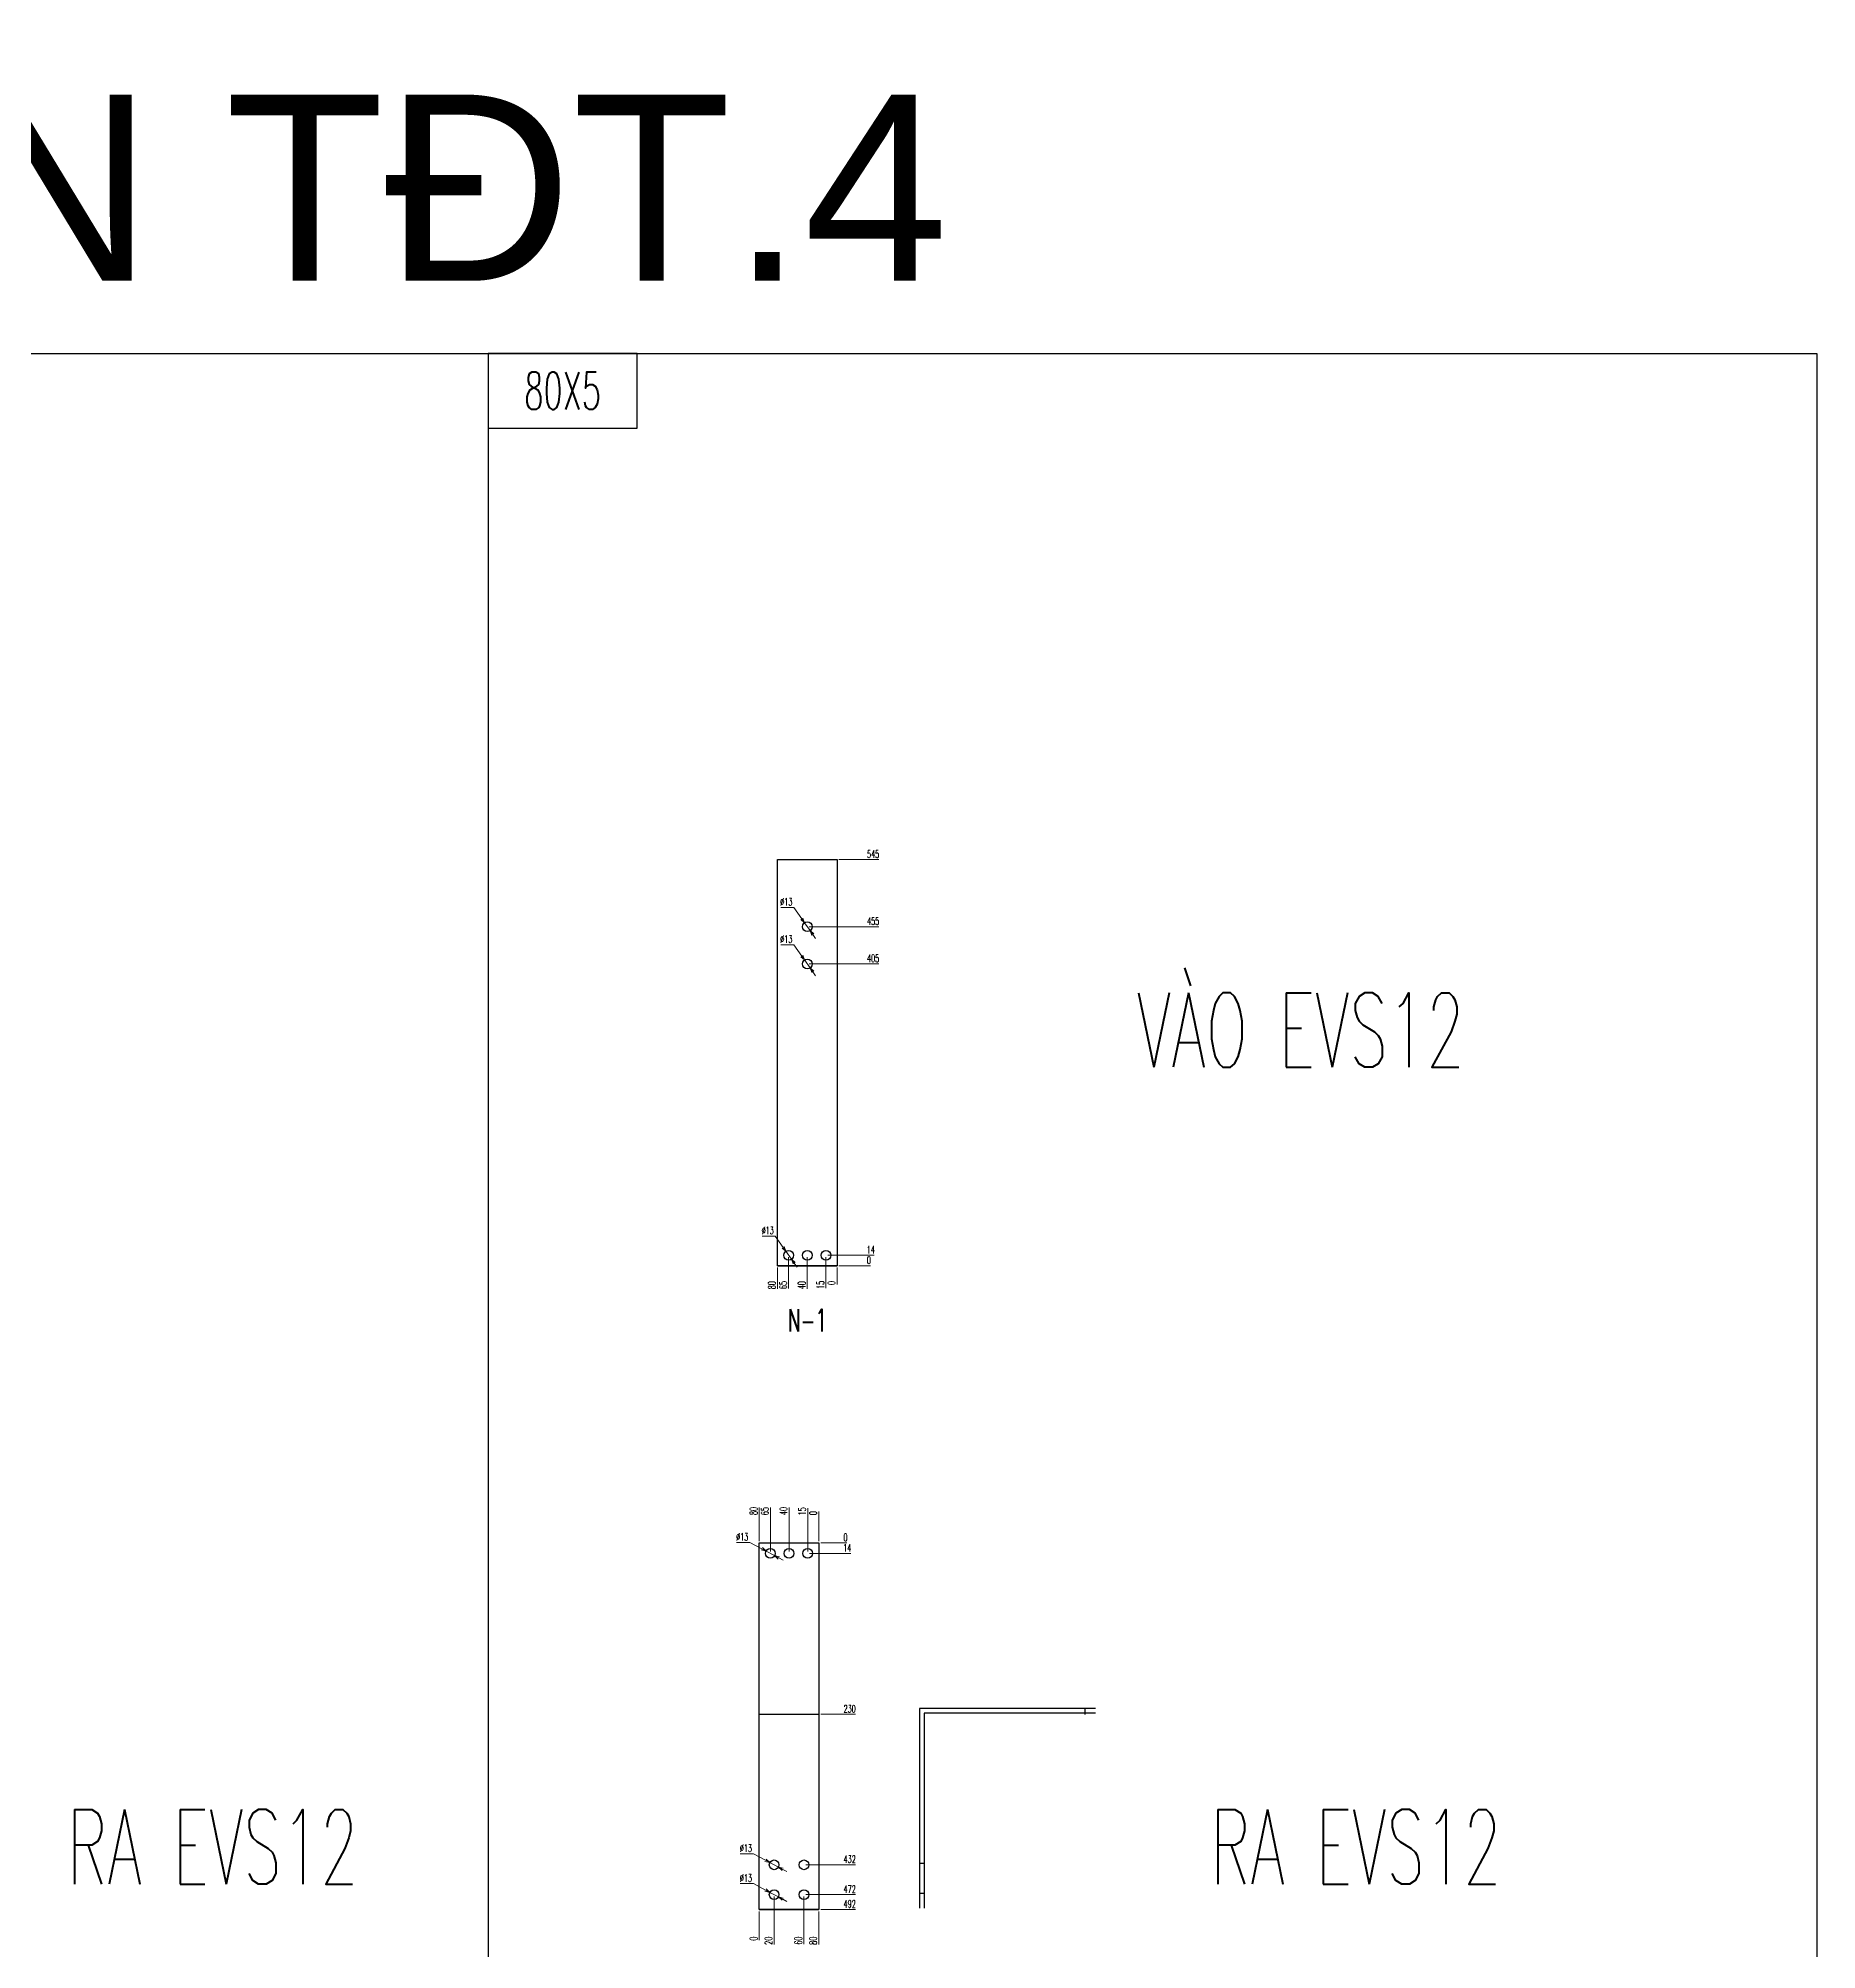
# Model space of a CAD drawing. Header units: millimetres. Extents: x 173893 to 258446, y -176540 to -123824.
# Drawn here: x 212792 to 215178, y -126390 to -123824 of the extents above; entities that cross this region are included whole.
import ezdxf
from ezdxf.enums import TextEntityAlignment as Align

# ---------------------------------------------------------------- set-up
doc = ezdxf.new("R2010")
doc.units = ezdxf.units.MM
doc.header["$LTSCALE"] = 3
doc.layers.add('@.DM. NÉT CHÍNH', color=7, linetype='Continuous')
doc.layers.add('@.VISIBLE', color=7, linetype='Continuous')
doc.styles.add('Ann_w01', font='romans.shx', dxfattribs={"width": 0.6, "bigfont": 'chineset.shx'})
doc.styles.add('Arial', font='arial.ttf')
doc.dimstyles.new('Dim 01_SC05', dxfattribs={"dimscale": 5, "dimtxt": 2, "dimasz": 1.3, "dimexe": 0.5, "dimexo": 0.5, "dimgap": 0.5, "dimtad": 1, "dimtoh": 1, "dimdec": 1, "dimzin": 12, "dimdsep": 46, "dimtxsty": 'Ann_w01', "dimblk": 'OPEN30', "dimcen": 1.5, "dimclrd": 6, "dimclre": 6, "dimclrt": 3, "dimadec": 1, "dimazin": 3, "dimtm": 1e-09, "dimtfac": 1, "dimtdec": 1, "dimtmove": 0, "dimatfit": 3, "dimldrblk": 'OPEN30', "dimfxl": 1, "dimtolj": 1, "dimlwd": 20, "dimlwe": 20, "dimarcsym": 0})

# ---------------------------------------------------------------- blocks, each defined once
blk = doc.blocks.new('*D3520')
at = {"layer": '@.DM. NÉT CHÍNH', "color": 6, "linetype": 'Continuous', "lineweight": 20, "transparency": 16777216}
blk.add_line((213866, -125471.6), (213908.1, -125471.6), dxfattribs=at)
at = {"layer": 'Defpoints', "color": 0, "linetype": 'Continuous', "transparency": 16777216}
for p in [(213823.5, -125471.6), (213863.5, -125471.6), (213901.6, -125471.6)]:
    blk.add_point(p, dxfattribs=at)
at = {"layer": '@.DM. NÉT CHÍNH', "color": 3, "linetype": 'Continuous', "transparency": 16777216, "insert": (213906.1, -125464.1), "char_height": 10, "attachment_point": 5, "style": 'Ann_w01'}
blk.add_mtext('\\A1;0', dxfattribs=at)
blk = doc.blocks.new('_Open30')
at = {"color": 0, "linetype": 'ByBlock', "lineweight": -2}
for p, q in [((-1, 0.27), (0, 0)), ((0, 0), (-1, -0.27)), ((0, 0), (-1, 0))]:
    blk.add_line(p, q, dxfattribs=at)
blk = doc.blocks.new('*D3508')
at = {"layer": '@.DM. NÉT CHÍNH', "color": 6, "linetype": 'Continuous', "lineweight": 20, "transparency": 16777216}
blk.add_line((213851, -125457.6), (213913.3, -125457.6), dxfattribs=at)
at = {"layer": 'Defpoints', "color": 0, "linetype": 'Continuous', "transparency": 16777216}
for p in [(213823.5, -125471.6), (213848.5, -125457.6), (213901.6, -125457.6)]:
    blk.add_point(p, dxfattribs=at)
at = {"layer": '@.DM. NÉT CHÍNH', "color": 3, "linetype": 'Continuous', "transparency": 16777216, "insert": (213908.7, -125450.1), "char_height": 10, "attachment_point": 5, "style": 'Ann_w01'}
blk.add_mtext('\\A1;14', dxfattribs=at)
blk = doc.blocks.new('*D3509')
at = {"layer": '@.DM. NÉT CHÍNH', "color": 6, "linetype": 'Continuous', "lineweight": 20, "transparency": 16777216}
blk.add_line((213826, -125066.6), (213919.5, -125066.6), dxfattribs=at)
at = {"layer": 'Defpoints', "color": 0, "linetype": 'Continuous', "transparency": 16777216}
for p in [(213823.5, -125066.6), (213901.6, -125066.6), (213823.5, -125471.6)]:
    blk.add_point(p, dxfattribs=at)
at = {"layer": '@.DM. NÉT CHÍNH', "color": 3, "linetype": 'Continuous', "transparency": 16777216, "insert": (213911.8, -125059.1), "char_height": 10, "attachment_point": 5, "style": 'Ann_w01'}
blk.add_mtext('\\A1;405', dxfattribs=at)
blk = doc.blocks.new('*D3510')
at = {"layer": '@.DM. NÉT CHÍNH', "color": 6, "linetype": 'Continuous', "lineweight": 20, "transparency": 16777216}
blk.add_line((213826, -125016.6), (213919.5, -125016.6), dxfattribs=at)
at = {"layer": 'Defpoints', "color": 0, "linetype": 'Continuous', "transparency": 16777216}
for p in [(213823.5, -125016.6), (213901.6, -125016.6), (213823.5, -125471.6)]:
    blk.add_point(p, dxfattribs=at)
at = {"layer": '@.DM. NÉT CHÍNH', "color": 3, "linetype": 'Continuous', "transparency": 16777216, "insert": (213911.8, -125009.1), "char_height": 10, "attachment_point": 5, "style": 'Ann_w01'}
blk.add_mtext('\\A1;455', dxfattribs=at)
blk = doc.blocks.new('*D3511')
at = {"layer": '@.DM. NÉT CHÍNH', "color": 6, "linetype": 'Continuous', "lineweight": 20, "transparency": 16777216}
blk.add_line((213866, -124926.6), (213919.5, -124926.6), dxfattribs=at)
at = {"layer": 'Defpoints', "color": 0, "linetype": 'Continuous', "transparency": 16777216}
for p in [(213863.5, -124926.6), (213901.6, -124926.6), (213823.5, -125471.6)]:
    blk.add_point(p, dxfattribs=at)
at = {"layer": '@.DM. NÉT CHÍNH', "color": 3, "linetype": 'Continuous', "transparency": 16777216, "insert": (213911.8, -124919.1), "char_height": 10, "attachment_point": 5, "style": 'Ann_w01'}
blk.add_mtext('\\A1;545', dxfattribs=at)
blk = doc.blocks.new('*D3512')
at = {"layer": '@.DM. NÉT CHÍNH', "color": 6, "linetype": 'Continuous', "lineweight": 20, "transparency": 16777216}
blk.add_line((213783.5, -125474.1), (213783.5, -125502.6), dxfattribs=at)
at = {"layer": 'Defpoints', "color": 0, "linetype": 'Continuous', "transparency": 16777216}
for p in [(213783.5, -125471.6), (213863.5, -125471.6), (213783.5, -125490.4)]:
    blk.add_point(p, dxfattribs=at)
at = {"layer": '@.DM. NÉT CHÍNH', "color": 3, "linetype": 'Continuous', "transparency": 16777216, "insert": (213776, -125497.8), "char_height": 10, "attachment_point": 5, "rotation": 90, "style": 'Ann_w01'}
blk.add_mtext('\\A1;80', dxfattribs=at)
blk = doc.blocks.new('*D3513')
at = {"layer": '@.DM. NÉT CHÍNH', "color": 6, "linetype": 'Continuous', "lineweight": 20, "transparency": 16777216}
blk.add_line((213798.5, -125460.1), (213798.5, -125502.3), dxfattribs=at)
at = {"layer": 'Defpoints', "color": 0, "linetype": 'Continuous', "transparency": 16777216}
for p in [(213798.5, -125457.6), (213863.5, -125471.6), (213798.5, -125490.4)]:
    blk.add_point(p, dxfattribs=at)
at = {"layer": '@.DM. NÉT CHÍNH', "color": 3, "linetype": 'Continuous', "transparency": 16777216, "insert": (213791, -125497.6), "char_height": 10, "attachment_point": 5, "rotation": 90, "style": 'Ann_w01'}
blk.add_mtext('\\A1;65', dxfattribs=at)
blk = doc.blocks.new('*D3514')
at = {"layer": '@.DM. NÉT CHÍNH', "color": 6, "linetype": 'Continuous', "lineweight": 20, "transparency": 16777216}
blk.add_line((213823.5, -125460.1), (213823.5, -125502.6), dxfattribs=at)
at = {"layer": 'Defpoints', "color": 0, "linetype": 'Continuous', "transparency": 16777216}
for p in [(213823.5, -125457.6), (213863.5, -125471.6), (213823.5, -125490.4)]:
    blk.add_point(p, dxfattribs=at)
at = {"layer": '@.DM. NÉT CHÍNH', "color": 3, "linetype": 'Continuous', "transparency": 16777216, "insert": (213816, -125497.8), "char_height": 10, "attachment_point": 5, "rotation": 90, "style": 'Ann_w01'}
blk.add_mtext('\\A1;40', dxfattribs=at)
blk = doc.blocks.new('*D3515')
at = {"layer": '@.DM. NÉT CHÍNH', "color": 6, "linetype": 'Continuous', "lineweight": 20, "transparency": 16777216}
blk.add_line((213848.5, -125460.1), (213848.5, -125501.8), dxfattribs=at)
at = {"layer": 'Defpoints', "color": 0, "linetype": 'Continuous', "transparency": 16777216}
for p in [(213848.5, -125457.6), (213863.5, -125471.6), (213848.5, -125490.4)]:
    blk.add_point(p, dxfattribs=at)
at = {"layer": '@.DM. NÉT CHÍNH', "color": 3, "linetype": 'Continuous', "transparency": 16777216, "insert": (213841, -125497.3), "char_height": 10, "attachment_point": 5, "rotation": 90, "style": 'Ann_w01'}
blk.add_mtext('\\A1;15', dxfattribs=at)
blk = doc.blocks.new('*D3516')
at = {"layer": '@.DM. NÉT CHÍNH', "color": 6, "linetype": 'Continuous', "lineweight": 20, "transparency": 16777216}
blk.add_line((213863.5, -125474.1), (213863.5, -125496.9), dxfattribs=at)
at = {"layer": 'Defpoints', "color": 0, "linetype": 'Continuous', "transparency": 16777216}
for p in [(213863.5, -125471.6), (213863.5, -125471.6), (213863.5, -125490.4)]:
    blk.add_point(p, dxfattribs=at)
at = {"layer": '@.DM. NÉT CHÍNH', "color": 3, "linetype": 'Continuous', "transparency": 16777216, "insert": (213856, -125494.9), "char_height": 10, "attachment_point": 5, "rotation": 90, "style": 'Ann_w01'}
blk.add_mtext('\\A1;0', dxfattribs=at)
blk = doc.blocks.new('*D3517')
at = {"layer": '@.DM. NÉT CHÍNH', "color": 6, "linetype": 'Continuous', "lineweight": 20, "transparency": 16777216}
for p, q in [((213787.8, -124990.8), (213805.5, -124990.8)), ((213805.5, -124990.8), (213816.1, -125006)), ((213827.2, -125021.9), (213819.8, -125011.3)), ((213831, -125027.3), (213834.7, -125032.6))]:
    blk.add_line(p, q, dxfattribs=at)
at = {"layer": 'Defpoints', "color": 0, "linetype": 'Continuous', "transparency": 16777216}
for p in [(213819.8, -125011.3), (213827.2, -125021.9)]:
    blk.add_point(p, dxfattribs=at)
at = {"layer": '@.DM. NÉT CHÍNH', "color": 6, "linetype": 'Continuous', "lineweight": 20, "transparency": 16777216, "xscale": 6.5, "yscale": 6.5, "zscale": 6.5}
for p, rotation in [((213819.8, -125011.3), 304.9536333372287), ((213827.2, -125021.9), 124.9536333372287)]:
    blk.add_blockref('_Open30', p, dxfattribs=dict(at, rotation=rotation))
at = {"layer": '@.DM. NÉT CHÍNH', "color": 3, "linetype": 'Continuous', "transparency": 16777216, "insert": (213795.4, -124983.3), "char_height": 10, "attachment_point": 5, "style": 'Ann_w01'}
blk.add_mtext('\\A1;∅13', dxfattribs=at)
blk = doc.blocks.new('*D3518')
at = {"layer": '@.DM. NÉT CHÍNH', "color": 6, "linetype": 'Continuous', "lineweight": 20, "transparency": 16777216}
for p, q in [((213787.8, -125040.8), (213805.5, -125040.8)), ((213805.5, -125040.8), (213816.1, -125056)), ((213827.2, -125071.9), (213819.8, -125061.3)), ((213831, -125077.3), (213834.7, -125082.6))]:
    blk.add_line(p, q, dxfattribs=at)
at = {"layer": 'Defpoints', "color": 0, "linetype": 'Continuous', "transparency": 16777216}
for p in [(213819.8, -125061.3), (213827.2, -125071.9)]:
    blk.add_point(p, dxfattribs=at)
at = {"layer": '@.DM. NÉT CHÍNH', "color": 6, "linetype": 'Continuous', "lineweight": 20, "transparency": 16777216, "xscale": 6.5, "yscale": 6.5, "zscale": 6.5}
for p, rotation in [((213819.8, -125061.3), 304.9536333372388), ((213827.2, -125071.9), 124.9536333372389)]:
    blk.add_blockref('_Open30', p, dxfattribs=dict(at, rotation=rotation))
at = {"layer": '@.DM. NÉT CHÍNH', "color": 3, "linetype": 'Continuous', "transparency": 16777216, "insert": (213795.4, -125033.3), "char_height": 10, "attachment_point": 5, "style": 'Ann_w01'}
blk.add_mtext('\\A1;∅13', dxfattribs=at)
blk = doc.blocks.new('*D3519')
at = {"layer": '@.DM. NÉT CHÍNH', "color": 6, "linetype": 'Continuous', "lineweight": 20, "transparency": 16777216}
for p, q in [((213762.8, -125431.8), (213780.5, -125431.8)), ((213780.5, -125431.8), (213791.1, -125447)), ((213802.2, -125462.9), (213794.8, -125452.3)), ((213806, -125468.3), (213809.7, -125473.6))]:
    blk.add_line(p, q, dxfattribs=at)
at = {"layer": 'Defpoints', "color": 0, "linetype": 'Continuous', "transparency": 16777216}
for p in [(213794.8, -125452.3), (213802.2, -125462.9)]:
    blk.add_point(p, dxfattribs=at)
at = {"layer": '@.DM. NÉT CHÍNH', "color": 6, "linetype": 'Continuous', "lineweight": 20, "transparency": 16777216, "xscale": 6.5, "yscale": 6.5, "zscale": 6.5}
for p, rotation in [((213794.8, -125452.3), 304.9536333374706), ((213802.2, -125462.9), 124.9536333374706)]:
    blk.add_blockref('_Open30', p, dxfattribs=dict(at, rotation=rotation))
at = {"layer": '@.DM. NÉT CHÍNH', "color": 3, "linetype": 'Continuous', "transparency": 16777216, "insert": (213770.4, -125424.3), "char_height": 10, "attachment_point": 5, "style": 'Ann_w01'}
blk.add_mtext('\\A1;∅13', dxfattribs=at)
blk = doc.blocks.new('*D3580')
at = {"layer": '@.DM. NÉT CHÍNH', "color": 6, "linetype": 'Continuous', "lineweight": 20, "transparency": 16777216}
blk.add_line((213841.5, -126335.7), (213888.1, -126335.7), dxfattribs=at)
at = {"layer": 'Defpoints', "color": 0, "linetype": 'Continuous', "transparency": 16777216}
for p in [(213799, -125843.7), (213839, -126335.7), (213870.2, -126335.7)]:
    blk.add_point(p, dxfattribs=at)
at = {"layer": '@.DM. NÉT CHÍNH', "color": 3, "linetype": 'Continuous', "transparency": 16777216, "insert": (213880.4, -126328.2), "char_height": 10, "attachment_point": 5, "style": 'Ann_w01'}
blk.add_mtext('\\A1;492', dxfattribs=at)
blk = doc.blocks.new('*D3581')
at = {"layer": '@.DM. NÉT CHÍNH', "color": 6, "linetype": 'Continuous', "lineweight": 20, "transparency": 16777216}
blk.add_line((213821.5, -126315.7), (213888.1, -126315.7), dxfattribs=at)
at = {"layer": 'Defpoints', "color": 0, "linetype": 'Continuous', "transparency": 16777216}
for p in [(213799, -125843.7), (213819, -126315.7), (213870.2, -126315.7)]:
    blk.add_point(p, dxfattribs=at)
at = {"layer": '@.DM. NÉT CHÍNH', "color": 3, "linetype": 'Continuous', "transparency": 16777216, "insert": (213880.4, -126308.2), "char_height": 10, "attachment_point": 5, "style": 'Ann_w01'}
blk.add_mtext('\\A1;472', dxfattribs=at)
blk = doc.blocks.new('*D3582')
at = {"layer": '@.DM. NÉT CHÍNH', "color": 6, "linetype": 'Continuous', "lineweight": 20, "transparency": 16777216}
blk.add_line((213821.5, -126275.7), (213888.1, -126275.7), dxfattribs=at)
at = {"layer": 'Defpoints', "color": 0, "linetype": 'Continuous', "transparency": 16777216}
for p in [(213799, -125843.7), (213819, -126275.7), (213870.2, -126275.7)]:
    blk.add_point(p, dxfattribs=at)
at = {"layer": '@.DM. NÉT CHÍNH', "color": 3, "linetype": 'Continuous', "transparency": 16777216, "insert": (213880.4, -126268.2), "char_height": 10, "attachment_point": 5, "style": 'Ann_w01'}
blk.add_mtext('\\A1;432', dxfattribs=at)
blk = doc.blocks.new('*D3583')
at = {"layer": '@.DM. NÉT CHÍNH', "color": 6, "linetype": 'Continuous', "lineweight": 20, "transparency": 16777216}
blk.add_line((213841.5, -126073.7), (213888.1, -126073.7), dxfattribs=at)
at = {"layer": 'Defpoints', "color": 0, "linetype": 'Continuous', "transparency": 16777216}
for p in [(213799, -125843.7), (213839, -126073.7), (213870.2, -126073.7)]:
    blk.add_point(p, dxfattribs=at)
at = {"layer": '@.DM. NÉT CHÍNH', "color": 3, "linetype": 'Continuous', "transparency": 16777216, "insert": (213880.4, -126066.2), "char_height": 10, "attachment_point": 5, "style": 'Ann_w01'}
blk.add_mtext('\\A1;230', dxfattribs=at)
blk = doc.blocks.new('*D3584')
at = {"layer": '@.DM. NÉT CHÍNH', "color": 6, "linetype": 'Continuous', "lineweight": 20, "transparency": 16777216}
blk.add_line((213826.5, -125857.7), (213881.8, -125857.7), dxfattribs=at)
at = {"layer": 'Defpoints', "color": 0, "linetype": 'Continuous', "transparency": 16777216}
for p in [(213799, -125843.7), (213824, -125857.7), (213870.2, -125857.7)]:
    blk.add_point(p, dxfattribs=at)
at = {"layer": '@.DM. NÉT CHÍNH', "color": 3, "linetype": 'Continuous', "transparency": 16777216, "insert": (213877.2, -125850.2), "char_height": 10, "attachment_point": 5, "style": 'Ann_w01'}
blk.add_mtext('\\A1;14', dxfattribs=at)
blk = doc.blocks.new('*D3585')
at = {"layer": '@.DM. NÉT CHÍNH', "color": 6, "linetype": 'Continuous', "lineweight": 20, "transparency": 16777216}
blk.add_line((213841.5, -125843.7), (213876.7, -125843.7), dxfattribs=at)
at = {"layer": 'Defpoints', "color": 0, "linetype": 'Continuous', "transparency": 16777216}
for p in [(213799, -125843.7), (213839, -125843.7), (213870.2, -125843.7)]:
    blk.add_point(p, dxfattribs=at)
at = {"layer": '@.DM. NÉT CHÍNH', "color": 3, "linetype": 'Continuous', "transparency": 16777216, "insert": (213874.7, -125836.2), "char_height": 10, "attachment_point": 5, "style": 'Ann_w01'}
blk.add_mtext('\\A1;0', dxfattribs=at)
blk = doc.blocks.new('*D3586')
at = {"layer": '@.DM. NÉT CHÍNH', "color": 6, "linetype": 'Continuous', "lineweight": 20, "transparency": 16777216}
blk.add_line((213759, -126338.2), (213759, -126376.7), dxfattribs=at)
at = {"layer": 'Defpoints', "color": 0, "linetype": 'Continuous', "transparency": 16777216}
for p in [(213759, -126335.7), (213759, -126335.7), (213759, -126370.2)]:
    blk.add_point(p, dxfattribs=at)
at = {"layer": '@.DM. NÉT CHÍNH', "color": 3, "linetype": 'Continuous', "transparency": 16777216, "insert": (213751.5, -126374.7), "char_height": 10, "attachment_point": 5, "rotation": 90, "style": 'Ann_w01'}
blk.add_mtext('\\A1;0', dxfattribs=at)
blk = doc.blocks.new('*D3587')
at = {"layer": '@.DM. NÉT CHÍNH', "color": 6, "linetype": 'Continuous', "lineweight": 20, "transparency": 16777216}
blk.add_line((213779, -126318.2), (213779, -126382.4), dxfattribs=at)
at = {"layer": 'Defpoints', "color": 0, "linetype": 'Continuous', "transparency": 16777216}
for p in [(213779, -126315.7), (213759, -126335.7), (213779, -126370.2)]:
    blk.add_point(p, dxfattribs=at)
at = {"layer": '@.DM. NÉT CHÍNH', "color": 3, "linetype": 'Continuous', "transparency": 16777216, "insert": (213771.5, -126377.6), "char_height": 10, "attachment_point": 5, "rotation": 90, "style": 'Ann_w01'}
blk.add_mtext('\\A1;20', dxfattribs=at)
blk = doc.blocks.new('*D3588')
at = {"layer": '@.DM. NÉT CHÍNH', "color": 6, "linetype": 'Continuous', "lineweight": 20, "transparency": 16777216}
blk.add_line((213819, -126318.2), (213819, -126382.2), dxfattribs=at)
at = {"layer": 'Defpoints', "color": 0, "linetype": 'Continuous', "transparency": 16777216}
for p in [(213819, -126315.7), (213759, -126335.7), (213819, -126370.2)]:
    blk.add_point(p, dxfattribs=at)
at = {"layer": '@.DM. NÉT CHÍNH', "color": 3, "linetype": 'Continuous', "transparency": 16777216, "insert": (213811.5, -126377.4), "char_height": 10, "attachment_point": 5, "rotation": 90, "style": 'Ann_w01'}
blk.add_mtext('\\A1;60', dxfattribs=at)
blk = doc.blocks.new('*D3589')
at = {"layer": '@.DM. NÉT CHÍNH', "color": 6, "linetype": 'Continuous', "lineweight": 20, "transparency": 16777216}
blk.add_line((213839, -126338.2), (213839, -126382.4), dxfattribs=at)
at = {"layer": 'Defpoints', "color": 0, "linetype": 'Continuous', "transparency": 16777216}
for p in [(213759, -126335.7), (213839, -126335.7), (213839, -126370.2)]:
    blk.add_point(p, dxfattribs=at)
at = {"layer": '@.DM. NÉT CHÍNH', "color": 3, "linetype": 'Continuous', "transparency": 16777216, "insert": (213831.5, -126377.6), "char_height": 10, "attachment_point": 5, "rotation": 90, "style": 'Ann_w01'}
blk.add_mtext('\\A1;80', dxfattribs=at)
blk = doc.blocks.new('*D3590')
at = {"layer": '@.DM. NÉT CHÍNH', "color": 6, "linetype": 'Continuous', "lineweight": 20, "transparency": 16777216}
blk.add_line((213759, -125841.2), (213759, -125796), dxfattribs=at)
at = {"layer": 'Defpoints', "color": 0, "linetype": 'Continuous', "transparency": 16777216}
for p in [(213759, -125808.2), (213759, -125843.7), (213839, -125843.7)]:
    blk.add_point(p, dxfattribs=at)
at = {"layer": '@.DM. NÉT CHÍNH', "color": 3, "linetype": 'Continuous', "transparency": 16777216, "insert": (213751.5, -125800.8), "char_height": 10, "attachment_point": 5, "rotation": 90, "style": 'Ann_w01'}
blk.add_mtext('\\A1;80', dxfattribs=at)
blk = doc.blocks.new('*D3591')
at = {"layer": '@.DM. NÉT CHÍNH', "color": 6, "linetype": 'Continuous', "lineweight": 20, "transparency": 16777216}
blk.add_line((213774, -125855.2), (213774, -125796.3), dxfattribs=at)
at = {"layer": 'Defpoints', "color": 0, "linetype": 'Continuous', "transparency": 16777216}
for p in [(213774, -125808.2), (213774, -125857.7), (213839, -125843.7)]:
    blk.add_point(p, dxfattribs=at)
at = {"layer": '@.DM. NÉT CHÍNH', "color": 3, "linetype": 'Continuous', "transparency": 16777216, "insert": (213766.5, -125801), "char_height": 10, "attachment_point": 5, "rotation": 90, "style": 'Ann_w01'}
blk.add_mtext('\\A1;65', dxfattribs=at)
blk = doc.blocks.new('*D3592')
at = {"layer": '@.DM. NÉT CHÍNH', "color": 6, "linetype": 'Continuous', "lineweight": 20, "transparency": 16777216}
blk.add_line((213799, -125855.2), (213799, -125796), dxfattribs=at)
at = {"layer": 'Defpoints', "color": 0, "linetype": 'Continuous', "transparency": 16777216}
for p in [(213799, -125808.2), (213799, -125857.7), (213839, -125843.7)]:
    blk.add_point(p, dxfattribs=at)
at = {"layer": '@.DM. NÉT CHÍNH', "color": 3, "linetype": 'Continuous', "transparency": 16777216, "insert": (213791.5, -125800.8), "char_height": 10, "attachment_point": 5, "rotation": 90, "style": 'Ann_w01'}
blk.add_mtext('\\A1;40', dxfattribs=at)
blk = doc.blocks.new('*D3593')
at = {"layer": '@.DM. NÉT CHÍNH', "color": 6, "linetype": 'Continuous', "lineweight": 20, "transparency": 16777216}
blk.add_line((213824, -125855.2), (213824, -125796.8), dxfattribs=at)
at = {"layer": 'Defpoints', "color": 0, "linetype": 'Continuous', "transparency": 16777216}
for p in [(213824, -125808.2), (213824, -125857.7), (213839, -125843.7)]:
    blk.add_point(p, dxfattribs=at)
at = {"layer": '@.DM. NÉT CHÍNH', "color": 3, "linetype": 'Continuous', "transparency": 16777216, "insert": (213816.5, -125801.3), "char_height": 10, "attachment_point": 5, "rotation": 90, "style": 'Ann_w01'}
blk.add_mtext('\\A1;15', dxfattribs=at)
blk = doc.blocks.new('*D3594')
at = {"layer": '@.DM. NÉT CHÍNH', "color": 6, "linetype": 'Continuous', "lineweight": 20, "transparency": 16777216}
blk.add_line((213839, -125841.2), (213839, -125801.7), dxfattribs=at)
at = {"layer": 'Defpoints', "color": 0, "linetype": 'Continuous', "transparency": 16777216}
for p in [(213839, -125808.2), (213839, -125843.7), (213839, -125843.7)]:
    blk.add_point(p, dxfattribs=at)
at = {"layer": '@.DM. NÉT CHÍNH', "color": 3, "linetype": 'Continuous', "transparency": 16777216, "insert": (213831.5, -125803.7), "char_height": 10, "attachment_point": 5, "rotation": 90, "style": 'Ann_w01'}
blk.add_mtext('\\A1;0', dxfattribs=at)
blk = doc.blocks.new('*D3595')
at = {"layer": '@.DM. NÉT CHÍNH', "color": 6, "linetype": 'Continuous', "lineweight": 20, "transparency": 16777216}
for p, q in [((213728.5, -125842.9), (213746.2, -125842.9)), ((213746.2, -125842.9), (213762.5, -125851.6)), ((213779.7, -125860.7), (213768.3, -125854.6)), ((213785.5, -125863.8), (213791.2, -125866.8))]:
    blk.add_line(p, q, dxfattribs=at)
at = {"layer": 'Defpoints', "color": 0, "linetype": 'Continuous', "transparency": 16777216}
for p in [(213768.3, -125854.6), (213779.7, -125860.7)]:
    blk.add_point(p, dxfattribs=at)
at = {"layer": '@.DM. NÉT CHÍNH', "color": 6, "linetype": 'Continuous', "lineweight": 20, "transparency": 16777216, "xscale": 6.5, "yscale": 6.5, "zscale": 6.5}
for p, rotation in [((213768.3, -125854.6), 332.0073090639901), ((213779.7, -125860.7), 152.0073090639901)]:
    blk.add_blockref('_Open30', p, dxfattribs=dict(at, rotation=rotation))
at = {"layer": '@.DM. NÉT CHÍNH', "color": 3, "linetype": 'Continuous', "transparency": 16777216, "insert": (213736.1, -125835.4), "char_height": 10, "attachment_point": 5, "style": 'Ann_w01'}
blk.add_mtext('\\A1;∅13', dxfattribs=at)
blk = doc.blocks.new('*D3596')
at = {"layer": '@.DM. NÉT CHÍNH', "color": 6, "linetype": 'Continuous', "lineweight": 20, "transparency": 16777216}
for p, q in [((213733.5, -126260.9), (213751.2, -126260.9)), ((213751.2, -126260.9), (213767.5, -126269.6)), ((213784.7, -126278.7), (213773.3, -126272.6)), ((213790.5, -126281.8), (213796.2, -126284.8))]:
    blk.add_line(p, q, dxfattribs=at)
at = {"layer": 'Defpoints', "color": 0, "linetype": 'Continuous', "transparency": 16777216}
for p in [(213773.3, -126272.6), (213784.7, -126278.7)]:
    blk.add_point(p, dxfattribs=at)
at = {"layer": '@.DM. NÉT CHÍNH', "color": 6, "linetype": 'Continuous', "lineweight": 20, "transparency": 16777216, "xscale": 6.5, "yscale": 6.5, "zscale": 6.5}
for p, rotation in [((213773.3, -126272.6), 332.007309064054), ((213784.7, -126278.7), 152.007309064054)]:
    blk.add_blockref('_Open30', p, dxfattribs=dict(at, rotation=rotation))
at = {"layer": '@.DM. NÉT CHÍNH', "color": 3, "linetype": 'Continuous', "transparency": 16777216, "insert": (213741.1, -126253.4), "char_height": 10, "attachment_point": 5, "style": 'Ann_w01'}
blk.add_mtext('\\A1;∅13', dxfattribs=at)
blk = doc.blocks.new('*D3597')
at = {"layer": '@.DM. NÉT CHÍNH', "color": 6, "linetype": 'Continuous', "lineweight": 20, "transparency": 16777216}
for p, q in [((213733.5, -126300.9), (213751.2, -126300.9)), ((213751.2, -126300.9), (213767.5, -126309.6)), ((213784.7, -126318.7), (213773.3, -126312.6)), ((213790.5, -126321.8), (213796.2, -126324.8))]:
    blk.add_line(p, q, dxfattribs=at)
at = {"layer": 'Defpoints', "color": 0, "linetype": 'Continuous', "transparency": 16777216}
for p in [(213773.3, -126312.6), (213784.7, -126318.7)]:
    blk.add_point(p, dxfattribs=at)
at = {"layer": '@.DM. NÉT CHÍNH', "color": 6, "linetype": 'Continuous', "lineweight": 20, "transparency": 16777216, "xscale": 6.5, "yscale": 6.5, "zscale": 6.5}
for p, rotation in [((213773.3, -126312.6), 332.0073090638626), ((213784.7, -126318.7), 152.0073090638626)]:
    blk.add_blockref('_Open30', p, dxfattribs=dict(at, rotation=rotation))
at = {"layer": '@.DM. NÉT CHÍNH', "color": 3, "linetype": 'Continuous', "transparency": 16777216, "insert": (213741.1, -126293.4), "char_height": 10, "attachment_point": 5, "style": 'Ann_w01'}
blk.add_mtext('\\A1;∅13', dxfattribs=at)

msp = doc.modelspace()

# ---------------------------------------------------------------- linework, layer by layer
msp.add_lwpolyline([(213395.28, -124347.34), (213595.28, -124347.34), (213595.28, -124247.34), (213395.28, -124247.34)], close=True)
at = {"layer": '@.DM. NÉT CHÍNH', "linetype": 'Continuous'}
for p, q in [((213395.28, -124247.34), (213395.28, -128005.21)), ((214196.03, -126065.99), (214196.03, -126073.99)), ((213980.08, -126273.99), (213974.05, -126273.99)), ((213980.08, -126313.99), (213974.05, -126313.99)), ((213759.01, -126335.69), (213839.01, -126335.69))]:
    msp.add_line(p, q, dxfattribs=at)
for points in [[(191169.37, -124247.34), (215177.7, -124247.34), (215177.7, -137826.43), (191169.37, -137826.43)], [(213759.01, -126335.69), (213759.01, -125843.69), (213839.01, -125843.69), (213839.01, -126335.69)], [(213759.01, -126335.69), (213759.01, -126073.69), (213839.01, -126073.69), (213839.01, -126335.69)]]:
    msp.add_lwpolyline(points, close=True, dxfattribs=at)
for points in [[(214210.03, -126065.99), (213974.08, -126065.99), (213974.08, -126333.99)], [(214210.03, -126071.99), (213980.08, -126071.99), (213980.08, -126333.99)]]:
    msp.add_lwpolyline(points, dxfattribs=at)
for centre in [(213774.01, -125857.69), (213799.01, -125857.69), (213824.01, -125857.69), (213779.01, -126275.69), (213819.01, -126275.69), (213779.01, -126315.69), (213819.01, -126315.69)]:
    msp.add_circle(centre, 6.5, dxfattribs=at)
at = {"layer": '@.VISIBLE', "color": 7}
msp.add_line((213783.52, -125471.62), (213863.52, -125471.62), dxfattribs=at)
msp.add_lwpolyline([(213783.52, -125471.62), (213783.52, -124926.62), (213863.52, -124926.62), (213863.52, -125471.62)], close=True, dxfattribs=at)
for centre in [(213823.52, -125016.62), (213823.52, -125066.62), (213798.52, -125457.62), (213823.52, -125457.62), (213848.52, -125457.62)]:
    msp.add_circle(centre, 6.5, dxfattribs=at)

# ---------------------------------------------------------------- texts
at = {"color": 1, "style": 'Arial'}
msp.add_text('TỦ ĐIỆN TĐT.4', height=250, dxfattribs=at).set_placement((212780.75, -124024.82), align=Align.MIDDLE_CENTER)
at = {"color": 1, "style": 'Ann_w01', "width": 0.6}
for s, height, p in [('80X5', 50, (213495.28, -124297.34)), ('VÀO EVS12', 100, (214485.23, -125155.35)), ('RA EVS12', 100, (213025.72, -126251.47)), ('RA EVS12', 100, (214559.2, -126251.47))]:
    msp.add_text(s, height=height, dxfattribs=at).set_placement(p, align=Align.MIDDLE_CENTER)
at = {"style": 'Ann_w01', "width": 0.6}
msp.add_text('N-1', height=30, dxfattribs=at).set_placement((213823.52, -125545.12), align=Align.MIDDLE_CENTER)

# ---------------------------------------------------------------- dimensions: what is measured, and where the dimension line sits
at = {"layer": '@.DM. NÉT CHÍNH', "color": 7, "linetype": 'Continuous'}
for feature_location, offset, dtype, origin, picture, middle in [((213863.52, -124926.62), (38.1, 0), 0, (213823.52, -125471.62), '*D3511', (213911.83, -124919.12)), ((213823.52, -125016.62), (78.1, 0), 0, (213823.52, -125471.62), '*D3510', (213911.83, -125009.12)), ((213823.52, -125066.62), (78.1, 0), 0, (213823.52, -125471.62), '*D3509', (213911.83, -125059.12)), ((213848.52, -125457.62), (53.1, 0), 0, (213823.52, -125471.62), '*D3508', (213908.69, -125450.12)), ((213783.52, -125471.62), (0, -18.79), 1, (213863.52, -125471.62), '*D3512', (213776.02, -125497.77)), ((213798.52, -125457.62), (0, -32.79), 1, (213863.52, -125471.62), '*D3513', (213791.02, -125497.62)), ((213823.52, -125457.62), (0, -32.79), 1, (213863.52, -125471.62), '*D3514', (213816.02, -125497.77)), ((213863.51563558, -125471.61543616), (38.10387629, 0), 0, (213823.51563558, -125471.61543616), '*D3520', (213906.11951187, -125464.11543616)), ((213848.52, -125457.62), (0, -32.79), 1, (213863.52, -125471.62), '*D3515', (213841.02, -125497.34)), ((213863.51563558, -125471.61543616), (0, -18.79324999), 1, (213863.51563558, -125471.61543616), '*D3516', (213856.01563558, -125494.90868615))]:
    dim = msp.add_ordinate_dim(feature_location=feature_location, offset=offset, dtype=dtype, origin=origin, dimstyle='Dim 01_SC05', dxfattribs=at)
    dim.commit()
    dim.dimension.update_dxf_attribs({"geometry": picture, "text_midpoint": middle})
for p1, p2, picture, middle in [((213827.24, -125021.94), (213819.79, -125011.29), '*D3517', (213795.4, -124990.8)), ((213827.24, -125071.94), (213819.79, -125061.29), '*D3518', (213795.4, -125040.8)), ((213802.24, -125462.94), (213794.79, -125452.29), '*D3519', (213770.4, -125431.8))]:
    dim = msp.add_diameter_dim_2p(p1=p1, p2=p2, dimstyle='Dim 01_SC05', dxfattribs=at)
    dim.commit()
    dim.dimension.update_dxf_attribs({"geometry": picture, "text_midpoint": middle, "dimtype": 163})
at = {"layer": '@.DM. NÉT CHÍNH', "linetype": 'Continuous'}
for feature_location, offset, dtype, origin, picture, middle in [((213759.01, -125843.69), (0, 35.51), 1, (213839.01, -125843.69), '*D3590', (213751.51, -125800.82)), ((213774.01, -125857.69), (0, 49.51), 1, (213839.01, -125843.69), '*D3591', (213766.51, -125800.97)), ((213799.01, -125857.69), (0, 49.51), 1, (213839.01, -125843.69), '*D3592', (213791.51, -125800.82)), ((213824.01, -125857.69), (0, 49.51), 1, (213839.01, -125843.69), '*D3593', (213816.51, -125801.25)), ((213839.00758948, -125843.69189741), (0, 35.51255909), 1, (213839.00758948, -125843.69189742), '*D3594', (213831.50758948, -125803.67933833)), ((213839.00758948, -125843.69189741), (31.14778297, 0), 0, (213799.00758948, -125843.69189741), '*D3585', (213874.65537245, -125836.19189741)), ((213824.01, -125857.69), (46.15, 0), 0, (213799.01, -125843.69), '*D3584', (213877.23, -125850.19)), ((213839.01, -126335.69), (31.15, 0), 0, (213799.01, -125843.69), '*D3580', (213880.37, -126328.19)), ((213819.01, -126315.69), (51.15, 0), 0, (213799.01, -125843.69), '*D3581', (213880.37, -126308.19)), ((213819.01, -126275.69), (51.15, 0), 0, (213799.01, -125843.69), '*D3582', (213880.37, -126268.19)), ((213839.01, -126073.69), (31.15, 0), 0, (213799.01, -125843.69), '*D3583', (213880.37, -126066.19)), ((213779.01, -126315.69), (0, -54.54), 1, (213759.01, -126335.69), '*D3587', (213771.51, -126377.59)), ((213819.01, -126315.69), (0, -54.54), 1, (213759.01, -126335.69), '*D3588', (213811.51, -126377.45)), ((213759.00758948, -126335.69189741), (0, -34.54223485), 1, (213759.00758948, -126335.69189742), '*D3586', (213751.50758948, -126374.73413226)), ((213839.01, -126335.69), (0, -34.54), 1, (213759.01, -126335.69), '*D3589', (213831.51, -126377.59))]:
    dim = msp.add_ordinate_dim(feature_location=feature_location, offset=offset, dtype=dtype, origin=origin, dimstyle='Dim 01_SC05', dxfattribs=at)
    dim.commit()
    dim.dimension.update_dxf_attribs({"geometry": picture, "text_midpoint": middle})
for p1, p2, picture, middle in [((213779.75, -125860.74), (213768.27, -125854.64), '*D3595', (213736.12, -125842.91)), ((213784.75, -126278.74), (213773.27, -126272.64), '*D3596', (213741.12, -126260.91)), ((213784.75, -126318.74), (213773.27, -126312.64), '*D3597', (213741.12, -126300.91))]:
    dim = msp.add_diameter_dim_2p(p1=p1, p2=p2, dimstyle='Dim 01_SC05', dxfattribs=at)
    dim.commit()
    dim.dimension.update_dxf_attribs({"geometry": picture, "text_midpoint": middle, "dimtype": 163})

doc.saveas('drawing.dxf')
